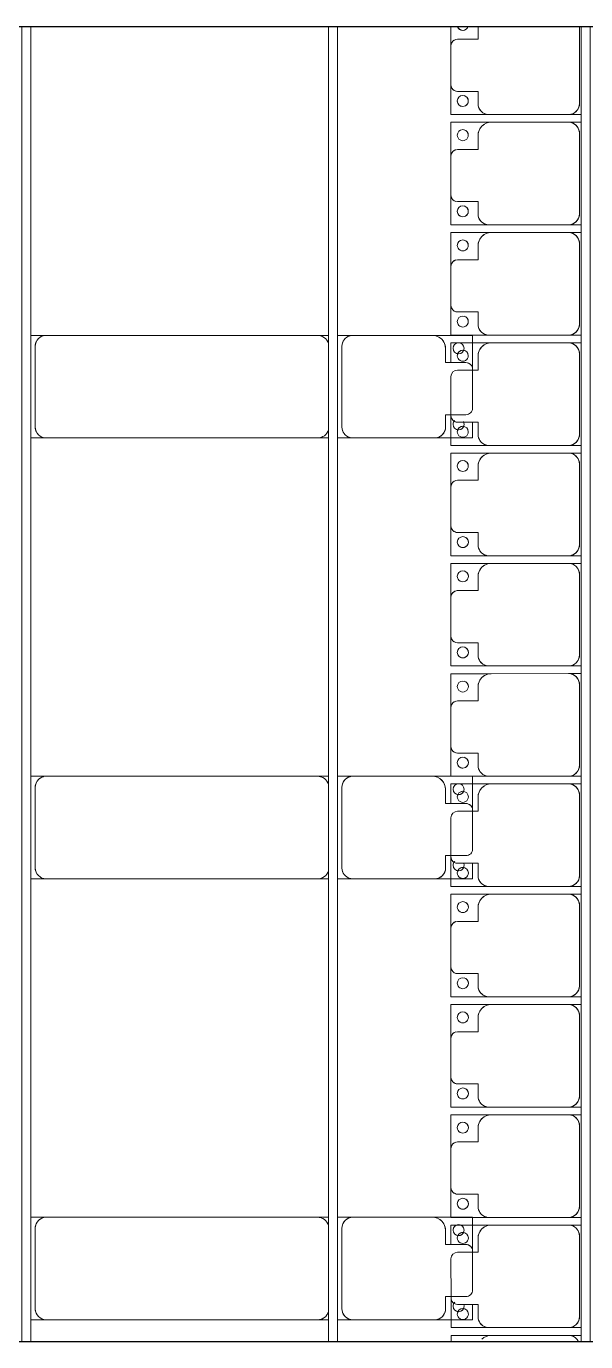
# Model space of a CAD drawing. Header units: millimetres. Extents: x -248177 to 167033, y 156986 to 268923.
# Drawn here: x -171373 to -168838, y 184419 to 190383 of the extents above; entities that cross this region are included whole.
import ezdxf

# ---------------------------------------------------------------- set-up
doc = ezdxf.new("R2010")
doc.units = ezdxf.units.MM
for name, color, linetype, lineweight in [('A-DETL-MBND', 5, 'Continuous', 9), ('A-GENM', 13, 'Continuous', 9), ('S-BEAM', 12, 'Continuous', 9)]:
    doc.layers.add(name, color=color, linetype=linetype, lineweight=lineweight)

# ---------------------------------------------------------------- blocks, each defined once
blk = doc.blocks.new('Dải phao đi lại kèm đỡ invester - DẢI PHAO ĐI LẠI-18009-BỐ TRÍ KHUNG KẾT CẤU BÈ PIN 02')
at = {"layer": 'A-DETL-MBND', "color": 8}
for p, q in [((44173.4, -729.7), (43826.3, -729.7)), ((44223.4, -721.8), (44223.4, -779.7)), ((44223.4, -721.8), (44223.4, -779.7)), ((44258.4, -779.7), (44258.4, -721.8)), ((44258.4, -779.7), (44258.4, -721.8)), ((44673.4, -729.7), (44308.4, -729.7)), ((44723.4, -721.8), (44723.4, -779.7)), ((44723.4, -721.8), (44723.4, -779.7)), ((44758.4, -779.7), (44758.4, -721.8)), ((44758.4, -779.7), (44758.4, -721.8)), ((45173.4, -729.7), (44808.4, -729.7)), ((45223.4, -721.8), (45223.4, -779.7)), ((45223.4, -721.8), (45223.4, -779.7)), ((45258.4, -779.7), (45258.4, -721.8)), ((45258.4, -779.7), (45258.4, -721.8)), ((45673.4, -729.7), (45308.4, -729.7)), ((45723.4, -721.8), (45723.4, -779.7)), ((45723.4, -721.8), (45723.4, -779.7)), ((45758.4, -779.7), (45758.4, -721.8)), ((45758.4, -779.7), (45758.4, -721.8)), ((46173.4, -729.7), (45808.4, -729.7)), ((46223.4, -721.8), (46223.4, -779.7)), ((46223.4, -721.8), (46223.4, -779.7)), ((46258.4, -779.7), (46258.4, -721.8)), ((46258.4, -779.7), (46258.4, -721.8)), ((46673.4, -729.7), (46308.4, -729.7)), ((46723.4, -721.8), (46723.4, -779.7)), ((46723.4, -721.8), (46723.4, -779.7)), ((46758.4, -779.7), (46758.4, -721.8)), ((46758.4, -779.7), (46758.4, -721.8)), ((47173.4, -729.7), (46808.4, -729.7)), ((47223.4, -721.8), (47223.4, -779.7)), ((47223.4, -721.8), (47223.4, -779.7)), ((47258.4, -779.7), (47258.4, -721.8)), ((47258.4, -779.7), (47258.4, -721.8)), ((47673.4, -729.7), (47308.4, -729.7)), ((47723.4, -721.8), (47723.4, -779.7)), ((47723.4, -721.8), (47723.4, -779.7)), ((47758.4, -779.7), (47758.4, -721.8)), ((47758.4, -779.7), (47758.4, -721.8)), ((48173.4, -729.7), (47808.4, -729.7)), ((48223.4, -721.8), (48223.4, -779.7)), ((48223.4, -721.8), (48223.4, -779.7)), ((48258.4, -779.7), (48258.4, -721.8)), ((48258.4, -779.7), (48258.4, -721.8)), ((48673.4, -729.7), (48308.4, -729.7)), ((48723.4, -721.8), (48723.4, -779.7)), ((48723.4, -721.8), (48723.4, -779.7)), ((48758.4, -779.7), (48758.4, -721.8)), ((48758.4, -779.7), (48758.4, -721.8)), ((49173.4, -729.7), (48808.4, -729.7)), ((49223.4, -721.8), (49223.4, -779.7)), ((49223.4, -721.8), (49223.4, -779.7)), ((49258.4, -779.7), (49258.4, -721.8)), ((49258.4, -779.7), (49258.4, -721.8)), ((49673.4, -729.7), (49308.4, -729.7)), ((49723.4, -721.8), (49723.4, -779.7)), ((49723.4, -721.8), (49723.4, -779.7)), ((49758.4, -779.7), (49758.4, -721.8)), ((49758.4, -779.7), (49758.4, -721.8)), ((44223.4, -1139.7), (44223.4, -779.7)), ((44258.4, -779.7), (44258.4, -1129.7)), ((44723.4, -1139.7), (44723.4, -779.7)), ((44758.4, -779.7), (44758.4, -1129.7)), ((45223.4, -1139.7), (45223.4, -779.7)), ((45258.4, -779.7), (45258.4, -1129.7)), ((45723.4, -1139.7), (45723.4, -779.7)), ((45758.4, -779.7), (45758.4, -1129.7)), ((46223.4, -1139.7), (46223.4, -779.7)), ((46258.4, -779.7), (46258.4, -1129.7)), ((46723.4, -1139.7), (46723.4, -779.7)), ((46758.4, -779.7), (46758.4, -1129.7)), ((47223.4, -1139.7), (47223.4, -779.7)), ((47258.4, -779.7), (47258.4, -1129.7)), ((47723.4, -1139.7), (47723.4, -779.7)), ((47758.4, -779.7), (47758.4, -1129.7)), ((48223.4, -1139.7), (48223.4, -779.7)), ((48258.4, -779.7), (48258.4, -1129.7)), ((48723.4, -1139.7), (48723.4, -779.7)), ((48758.4, -779.7), (48758.4, -1129.7)), ((49223.4, -1139.7), (49223.4, -779.7)), ((49258.4, -779.7), (49258.4, -1129.7)), ((49723.4, -1139.7), (49723.4, -779.7)), ((49758.4, -779.7), (49758.4, -1129.7)), ((44258.4, -1312.2), (44258.4, -1129.7)), ((44258.4, -1129.7), (44258.4, -1312.2)), ((44758.4, -1312.2), (44758.4, -1129.7)), ((44758.4, -1129.7), (44758.4, -1312.2)), ((45258.4, -1312.2), (45258.4, -1129.7)), ((45258.4, -1129.7), (45258.4, -1216.6)), ((45758.4, -1312.2), (45758.4, -1129.7)), ((45758.4, -1129.7), (45758.4, -1312.2)), ((46258.4, -1312.2), (46258.4, -1129.7)), ((46258.4, -1129.7), (46258.4, -1312.2)), ((46758.4, -1312.2), (46758.4, -1129.7)), ((46758.4, -1129.7), (46758.4, -1312.2)), ((47258.4, -1312.2), (47258.4, -1129.7)), ((47258.4, -1129.7), (47258.4, -1216.6)), ((47758.4, -1312.2), (47758.4, -1129.7)), ((47758.4, -1129.7), (47758.4, -1312.2)), ((48258.4, -1312.2), (48258.4, -1129.7)), ((48258.4, -1129.7), (48258.4, -1312.2)), ((48758.4, -1312.2), (48758.4, -1129.7)), ((48758.4, -1129.7), (48758.4, -1312.2)), ((49258.4, -1312.2), (49258.4, -1129.7)), ((49258.4, -1129.7), (49258.4, -1216.7)), ((49758.4, -1312.2), (49758.4, -1129.7)), ((49758.4, -1129.7), (49758.4, -1312.2)), ((43826.3, -1189.7), (43881.8, -1189.7)), ((43881.8, -1189.7), (43881.8, -1282.2)), ((44118.2, -1282.2), (44118.2, -1189.7)), ((44118.2, -1189.7), (44173.4, -1189.7)), ((44223.4, -1139.7), (44223.4, -1312.2)), ((44223.4, -1312.2), (44223.4, -1139.7)), ((44318.4, -1189.7), (44381.8, -1189.7)), ((44381.8, -1189.7), (44381.8, -1282.2)), ((44618.2, -1282.2), (44618.2, -1189.7)), ((44618.2, -1189.7), (44673.4, -1189.7)), ((44723.4, -1139.7), (44723.4, -1312.2)), ((44723.4, -1312.2), (44723.4, -1139.7)), ((44818.4, -1189.7), (44881.8, -1189.7)), ((44881.8, -1189.7), (44881.8, -1282.2)), ((45118.2, -1282.2), (45118.2, -1189.7)), ((45118.2, -1189.7), (45173.4, -1189.7)), ((45223.4, -1139.7), (45223.4, -1312.2)), ((45223.4, -1312.2), (45223.4, -1139.7)), ((45318.4, -1189.7), (45381.8, -1189.7)), ((45381.8, -1189.7), (45381.8, -1282.2)), ((45618.2, -1282.2), (45618.2, -1189.7)), ((45618.2, -1189.7), (45673.4, -1189.7)), ((45723.4, -1139.7), (45723.4, -1312.2)), ((45723.4, -1312.2), (45723.4, -1139.7)), ((45818.4, -1189.7), (45881.8, -1189.7)), ((45881.8, -1189.7), (45881.8, -1282.2)), ((46118.2, -1282.2), (46118.2, -1189.7)), ((46118.2, -1189.7), (46173.4, -1189.7)), ((46223.4, -1139.7), (46223.4, -1312.2)), ((46223.4, -1312.2), (46223.4, -1139.7)), ((46318.4, -1189.7), (46381.8, -1189.7)), ((46381.8, -1189.7), (46381.8, -1282.2)), ((46618.2, -1282.2), (46618.2, -1189.7)), ((46618.2, -1189.7), (46673.4, -1189.7)), ((46723.4, -1139.7), (46723.4, -1312.2)), ((46723.4, -1312.2), (46723.4, -1139.7)), ((46818.4, -1189.7), (46881.8, -1189.7)), ((46881.8, -1189.7), (46881.8, -1282.2)), ((47118.2, -1282.2), (47118.2, -1189.7)), ((47118.2, -1189.7), (47173.4, -1189.7)), ((47223.4, -1139.7), (47223.4, -1312.2)), ((47223.4, -1312.2), (47223.4, -1139.7)), ((47318.4, -1189.7), (47381.8, -1189.7)), ((47381.8, -1189.7), (47381.8, -1282.2)), ((47618.2, -1282.2), (47618.2, -1189.7)), ((47618.2, -1189.7), (47673.4, -1189.7)), ((47723.4, -1139.7), (47723.4, -1312.2)), ((47723.4, -1312.2), (47723.4, -1139.7)), ((47818.4, -1189.7), (47881.8, -1189.7)), ((47881.8, -1189.7), (47881.8, -1282.2)), ((48118.2, -1282.2), (48118.2, -1189.7)), ((48118.2, -1189.7), (48173.4, -1189.7)), ((48223.4, -1139.7), (48223.4, -1312.2)), ((48223.4, -1312.2), (48223.4, -1139.7)), ((48318.4, -1189.7), (48381.8, -1189.7)), ((48381.8, -1189.7), (48381.8, -1282.2)), ((48618.2, -1282.2), (48618.2, -1189.7)), ((48618.2, -1189.7), (48673.4, -1189.7)), ((48723.4, -1139.7), (48723.4, -1312.2)), ((48723.4, -1312.2), (48723.4, -1139.7)), ((48818.4, -1189.7), (48881.8, -1189.7)), ((48881.8, -1189.7), (48881.8, -1282.2)), ((49118.2, -1282.2), (49118.2, -1189.7)), ((49118.2, -1189.7), (49173.4, -1189.7)), ((49223.4, -1139.7), (49223.4, -1312.2)), ((49223.4, -1215.1), (49223.4, -1139.7)), ((49318.4, -1189.7), (49381.8, -1189.7)), ((49381.8, -1189.7), (49381.8, -1282.2)), ((49618.2, -1282.2), (49618.2, -1189.7)), ((49618.2, -1189.7), (49673.4, -1189.7)), ((49723.4, -1139.7), (49723.4, -1312.2)), ((49723.4, -1312.2), (49723.4, -1139.7)), ((45258.4, -1236.6), (45258.4, -1300.4)), ((47258.4, -1237.2), (47258.4, -1297.6)), ((49223.4, -1312.2), (49223.4, -1248)), ((49258.4, -1237.7), (49258.4, -1294.9)), ((49258.4, -1301.2), (49258.4, -1312.2)), ((43911.8, -1312.2), (43826.3, -1312.2)), ((43826.3, -1312.2), (43911.8, -1312.2)), ((43911.8, -1312.2), (44088.2, -1312.2)), ((44223.4, -1312.2), (44088.2, -1312.2)), ((44088.2, -1312.2), (44223.4, -1312.2)), ((44411.8, -1312.2), (44258.4, -1312.2)), ((44258.4, -1312.2), (44411.8, -1312.2)), ((44411.8, -1312.2), (44588.2, -1312.2)), ((44723.4, -1312.2), (44588.2, -1312.2)), ((44588.2, -1312.2), (44723.4, -1312.2)), ((44911.8, -1312.2), (44758.4, -1312.2)), ((44758.4, -1312.2), (44911.8, -1312.2)), ((44911.8, -1312.2), (45088.2, -1312.2)), ((45223.4, -1312.2), (45088.2, -1312.2)), ((45088.2, -1312.2), (45223.4, -1312.2)), ((45348, -1312.2), (45258.4, -1312.2)), ((45279, -1312.2), (45291.9, -1312.2)), ((45313.3, -1312.2), (45328.8, -1312.2)), ((45411.8, -1312.2), (45588.2, -1312.2)), ((45723.4, -1312.2), (45588.2, -1312.2)), ((45593.6, -1312.2), (45610.8, -1312.2)), ((45626.9, -1312.2), (45640.3, -1312.2)), ((45688.6, -1312.2), (45723.4, -1312.2)), ((45911.8, -1312.2), (45758.4, -1312.2)), ((45758.4, -1312.2), (45911.8, -1312.2)), ((45911.8, -1312.2), (46088.2, -1312.2)), ((46223.4, -1312.2), (46088.2, -1312.2)), ((46088.2, -1312.2), (46223.4, -1312.2)), ((46411.8, -1312.2), (46258.4, -1312.2)), ((46258.4, -1312.2), (46411.8, -1312.2)), ((46411.8, -1312.2), (46588.2, -1312.2)), ((46723.4, -1312.2), (46588.2, -1312.2)), ((46588.2, -1312.2), (46723.4, -1312.2)), ((46911.8, -1312.2), (46758.4, -1312.2)), ((46758.4, -1312.2), (46911.8, -1312.2)), ((46911.8, -1312.2), (47088.2, -1312.2)), ((47223.4, -1312.2), (47088.2, -1312.2)), ((47088.2, -1312.2), (47223.4, -1312.2)), ((47347.2, -1312.2), (47258.4, -1312.2)), ((47279.5, -1312.2), (47291.1, -1312.2)), ((47312.5, -1312.2), (47328, -1312.2)), ((47411.8, -1312.2), (47588.2, -1312.2)), ((47723.4, -1312.2), (47588.2, -1312.2)), ((47592.8, -1312.2), (47610, -1312.2)), ((47626, -1312.2), (47639.4, -1312.2)), ((47687.8, -1312.2), (47723.4, -1312.2)), ((47911.8, -1312.2), (47758.4, -1312.2)), ((47758.4, -1312.2), (47911.8, -1312.2)), ((47911.8, -1312.2), (48088.2, -1312.2)), ((48223.4, -1312.2), (48088.2, -1312.2)), ((48088.2, -1312.2), (48223.4, -1312.2)), ((48411.8, -1312.2), (48258.4, -1312.2)), ((48258.4, -1312.2), (48411.8, -1312.2)), ((48411.8, -1312.2), (48588.2, -1312.2)), ((48723.4, -1312.2), (48588.2, -1312.2)), ((48588.2, -1312.2), (48723.4, -1312.2)), ((48911.8, -1312.2), (48758.4, -1312.2)), ((48758.4, -1312.2), (48911.8, -1312.2)), ((48911.8, -1312.2), (49088.2, -1312.2)), ((49223.4, -1312.2), (49088.2, -1312.2)), ((49088.2, -1312.2), (49223.4, -1312.2)), ((49346.4, -1312.2), (49258.4, -1312.2)), ((49277.3, -1312.2), (49290.2, -1312.2)), ((49311.7, -1312.2), (49327.2, -1312.2)), ((49411.8, -1312.2), (49588.2, -1312.2)), ((49723.4, -1312.2), (49588.2, -1312.2)), ((49592, -1312.2), (49609.1, -1312.2)), ((49625.2, -1312.2), (49638.6, -1312.2)), ((49687, -1312.2), (49723.4, -1312.2)), ((49786.3, -1312.2), (49758.4, -1312.2)), ((49758.4, -1312.2), (49786.3, -1312.2))]:
    blk.add_line(p, q, dxfattribs=at)
for centre, radius, start, end in [((44173.4, -779.7), 50, 0, 90), ((44173.4, -779.7), 50, 15, 90), ((44308.4, -779.7), 50, 90, 180), ((44308.4, -779.7), 50, 90, 165), ((44673.4, -779.7), 50, 0, 90), ((44673.4, -779.7), 50, 15, 90), ((44808.4, -779.7), 50, 90, 180), ((44808.4, -779.7), 50, 90, 165), ((45173.4, -779.7), 50, 0, 90), ((45173.4, -779.7), 50, 15, 90), ((45308.4, -779.7), 50, 90, 180), ((45308.4, -779.7), 50, 90, 165), ((45673.4, -779.7), 50, 0, 90), ((45673.4, -779.7), 50, 15, 90), ((45808.4, -779.7), 50, 90, 180), ((45808.4, -779.7), 50, 90, 165), ((46173.4, -779.7), 50, 0, 90), ((46173.4, -779.7), 50, 15, 90), ((46308.4, -779.7), 50, 90, 180), ((46308.4, -779.7), 50, 90, 165), ((46673.4, -779.7), 50, 0, 90), ((46673.4, -779.7), 50, 15, 90), ((46808.4, -779.7), 50, 90, 180), ((46808.4, -779.7), 50, 90, 165), ((47173.4, -779.7), 50, 0, 90), ((47173.4, -779.7), 50, 15, 90), ((47308.4, -779.7), 50, 90, 180), ((47308.4, -779.7), 50, 90, 165), ((47673.4, -779.7), 50, 360, 90), ((47673.4, -779.7), 50, 15, 90), ((47808.4, -779.7), 50, 90, 180), ((47808.4, -779.7), 50, 90, 165), ((48173.4, -779.7), 50, 0, 90), ((48173.4, -779.7), 50, 15, 85.83515), ((48308.4, -779.7), 50, 90, 180), ((48308.4, -779.7), 50, 90, 165), ((48673.4, -779.7), 50, 0, 90), ((48673.4, -779.7), 50, 15, 90), ((48808.4, -779.7), 50, 90, 180), ((48808.4, -779.7), 50, 90, 165), ((49173.4, -779.7), 50, 0, 90), ((49173.4, -779.7), 50, 15, 90), ((49308.4, -779.7), 50, 90, 180), ((49308.4, -779.7), 50, 90, 165), ((49673.4, -779.7), 50, 360, 90), ((49673.4, -779.7), 50, 15, 90), ((49808.4, -779.7), 50, 120, 180), ((49808.4, -779.7), 50, 120, 165), ((44318.4, -1129.7), 60, 180, 270), ((44818.4, -1129.7), 60, 180, 270), ((45318.4, -1129.7), 60, 180, 270), ((45818.4, -1129.7), 60, 180, 270), ((46318.4, -1129.7), 60, 180, 270), ((46818.4, -1129.7), 60, 180, 270), ((47318.4, -1129.7), 60, 180, 270), ((47818.4, -1129.7), 60, 180, 270), ((48318.4, -1129.7), 60, 180, 270), ((48818.4, -1129.7), 60, 180, 270), ((49318.4, -1129.7), 60, 180, 270), ((49818.4, -1129.7), 60, 180, 225), ((44173.4, -1139.7), 50, 270, 0), ((44173.4, -1139.7), 50, 270, 345), ((44318.4, -1129.7), 60, 210, 270), ((44673.4, -1139.7), 50, 270, 360), ((44673.4, -1139.7), 50, 270, 345), ((44818.4, -1129.7), 60, 210, 270), ((45173.4, -1139.7), 50, 270, 360), ((45173.4, -1139.7), 50, 270, 345), ((45318.4, -1129.7), 60, 210, 270), ((45673.4, -1139.7), 50, 270, 360), ((45673.4, -1139.7), 50, 270, 345), ((45818.4, -1129.7), 60, 210, 270), ((46173.4, -1139.7), 50, 270, 360), ((46173.4, -1139.7), 50, 270, 345), ((46318.4, -1129.7), 60, 210, 270), ((46673.4, -1139.7), 50, 270, 360), ((46673.4, -1139.7), 50, 270, 345), ((46818.4, -1129.7), 60, 210, 270), ((47173.4, -1139.7), 50, 270, 360), ((47173.4, -1139.7), 50, 270, 345), ((47318.4, -1129.7), 60, 210, 270), ((47673.4, -1139.7), 50, 270, 360), ((47673.4, -1139.7), 50, 270, 345), ((47818.4, -1129.7), 60, 210, 270), ((48173.4, -1139.7), 50, 270, 360), ((48173.4, -1139.7), 50, 274.1578, 345), ((48318.4, -1129.7), 60, 210, 270), ((48673.4, -1139.7), 50, 270, 360), ((48673.4, -1139.7), 50, 270, 345), ((48818.4, -1129.7), 60, 210, 270), ((49173.4, -1139.7), 50, 270, 0), ((49173.4, -1139.7), 50, 270, 345), ((49318.4, -1129.7), 60, 210, 270), ((49673.4, -1139.7), 50, 270, 360), ((49673.4, -1139.7), 50, 270, 345), ((49818.4, -1129.7), 60, 210, 225), ((43816.8, -1258.6), 25, 285, 75), ((43816.8, -1258.6), 25, 60, 75), ((43816.8, -1258.6), 25, 285, 30), ((44161.8, -1258.6), 25, 90, 270), ((44161.8, -1258.6), 25, 90, 165), ((44161.8, -1258.6), 25, 270, 90), ((44161.8, -1258.6), 25, 15, 90), ((44316.8, -1258.6), 25, 90, 270), ((44316.8, -1258.6), 25, 90, 165), ((44316.8, -1258.6), 25, 270, 90), ((44316.8, -1258.6), 25, 60, 90), ((44316.8, -1258.6), 25, 270, 30), ((44661.8, -1258.6), 25, 90, 270), ((44661.8, -1258.6), 25, 90, 165), ((44661.8, -1258.6), 25, 270, 90), ((44661.8, -1258.6), 25, 15, 90), ((44816.8, -1258.6), 25, 90, 270), ((44816.8, -1258.6), 25, 90, 165), ((44816.8, -1258.6), 25, 270, 90), ((44816.8, -1258.6), 25, 60, 90), ((44816.8, -1258.6), 25, 270, 30), ((45161.8, -1258.6), 25, 90, 270), ((45161.8, -1258.6), 25, 90, 165), ((45161.8, -1258.6), 25, 270, 90), ((45161.8, -1258.6), 25, 15, 90), ((45316.8, -1258.6), 25, 90, 270), ((45316.8, -1258.6), 25, 270, 90), ((45316.8, -1258.6), 25, 15, 30), ((45661.8, -1258.6), 25, 90, 270), ((45661.8, -1258.6), 25, 150, 165), ((45661.8, -1258.6), 25, 270, 90), ((45661.8, -1258.6), 25, 60, 90), ((45816.8, -1258.6), 25, 90, 270), ((45816.8, -1258.6), 25, 90, 165), ((45816.8, -1258.6), 25, 270, 90), ((45816.8, -1258.6), 25, 60, 90), ((45816.8, -1258.6), 25, 270, 30), ((46161.8, -1258.6), 25, 90, 270), ((46161.8, -1258.6), 25, 90, 165), ((46161.8, -1258.6), 25, 270, 90), ((46161.8, -1258.6), 25, 15, 90), ((46316.8, -1258.6), 25, 90, 270), ((46316.8, -1258.6), 25, 90, 165), ((46316.8, -1258.6), 25, 270, 90), ((46316.8, -1258.6), 25, 60, 90), ((46316.8, -1258.6), 25, 270, 30), ((46661.8, -1258.6), 25, 90, 270), ((46661.8, -1258.6), 25, 90, 165), ((46661.8, -1258.6), 25, 270, 90), ((46661.8, -1258.6), 25, 15, 90), ((46816.8, -1258.6), 25, 90, 270), ((46816.8, -1258.6), 25, 90, 165), ((46816.8, -1258.6), 25, 270, 90), ((46816.8, -1258.6), 25, 60, 90), ((46816.8, -1258.6), 25, 270, 30), ((47161.8, -1258.6), 25, 90, 270), ((47161.8, -1258.6), 25, 90, 165), ((47161.8, -1258.6), 25, 270, 90), ((47161.8, -1258.6), 25, 15, 90), ((47316.8, -1258.6), 25, 90, 270), ((47316.8, -1258.6), 25, 270, 90), ((47661.8, -1258.6), 25, 90, 270), ((47661.8, -1258.6), 25, 150, 165), ((47661.8, -1258.6), 25, 270, 90), ((47661.8, -1258.6), 25, 60, 90), ((47816.8, -1258.6), 25, 90, 270), ((47816.8, -1258.6), 25, 90, 165), ((47816.8, -1258.6), 25, 270, 90), ((47816.8, -1258.6), 25, 60, 90), ((47816.8, -1258.6), 25, 270, 30), ((48161.8, -1258.6), 25, 90, 270), ((48161.8, -1258.6), 25, 90, 165), ((48161.8, -1258.6), 25, 270, 90), ((48161.8, -1258.6), 25, 15, 90), ((48316.8, -1258.6), 25, 90, 270), ((48316.8, -1258.6), 25, 90, 165), ((48316.8, -1258.6), 25, 270, 90), ((48316.8, -1258.6), 25, 60, 90), ((48316.8, -1258.6), 25, 270, 30), ((48661.8, -1258.6), 25, 90, 270), ((48661.8, -1258.6), 25, 90, 165), ((48661.8, -1258.6), 25, 270, 90), ((48661.8, -1258.6), 25, 15, 90), ((48816.8, -1258.6), 25, 90, 270), ((48816.8, -1258.6), 25, 90, 165), ((48816.8, -1258.6), 25, 270, 90), ((48816.8, -1258.6), 25, 60, 90), ((48816.8, -1258.6), 25, 270, 30), ((49161.8, -1258.6), 25, 90, 270), ((49161.8, -1258.6), 25, 90, 165), ((49161.8, -1258.6), 25, 270, 90), ((49161.8, -1258.6), 25, 15, 90), ((49316.8, -1258.6), 25, 90, 270), ((49316.8, -1258.6), 25, 270, 90), ((49661.8, -1258.6), 25, 90, 270), ((49661.8, -1258.6), 25, 150, 165), ((49661.8, -1258.6), 25, 270, 90), ((49661.8, -1258.6), 25, 60, 90), ((43911.8, -1282.2), 30, 180, 270), ((43911.8, -1282.2), 30, 195, 225), ((43911.8, -1282.2), 30, 195, 255), ((43911.8, -1282.2), 30, 195, 225), ((44088.2, -1282.2), 30, 270, 0), ((44088.2, -1282.2), 30, 285, 345), ((44088.2, -1282.2), 30, 285, 300), ((44088.2, -1282.2), 30, 285, 300), ((44088.2, -1282.2), 30, 315, 345), ((44088.2, -1282.2), 30, 315, 345), ((44161.8, -1258.6), 25, 180, 270), ((44161.8, -1258.6), 25, 270, 360), ((44316.8, -1258.6), 25, 180, 270), ((44411.8, -1282.2), 30, 180, 270), ((44411.8, -1282.2), 30, 195, 225), ((44411.8, -1282.2), 30, 195, 255), ((44411.8, -1282.2), 30, 195, 225), ((44588.2, -1282.2), 30, 270, 360), ((44588.2, -1282.2), 30, 285, 345), ((44588.2, -1282.2), 30, 285, 300), ((44588.2, -1282.2), 30, 285, 300), ((44588.2, -1282.2), 30, 315, 345), ((44588.2, -1282.2), 30, 315, 345), ((44661.8, -1258.6), 25, 180, 270), ((44661.8, -1258.6), 25, 270, 360), ((44816.8, -1258.6), 25, 180, 270), ((44911.8, -1282.2), 30, 180, 270), ((44911.8, -1282.2), 30, 195, 225), ((44911.8, -1282.2), 30, 195, 255), ((44911.8, -1282.2), 30, 195, 225), ((45088.2, -1282.2), 30, 270, 0), ((45088.2, -1282.2), 30, 285, 345), ((45088.2, -1282.2), 30, 285, 300), ((45088.2, -1282.2), 30, 285, 300), ((45088.2, -1282.2), 30, 315, 345), ((45088.2, -1282.2), 30, 315, 345), ((45161.8, -1258.6), 25, 180, 270), ((45161.8, -1258.6), 25, 270, 0), ((45316.8, -1258.6), 25, 180, 255), ((45411.8, -1282.2), 30, 180, 270), ((45588.2, -1282.2), 30, 270, 0), ((45588.2, -1282.2), 30, 285, 345), ((45588.2, -1282.2), 30, 285, 300), ((45588.2, -1282.2), 30, 285, 300), ((45588.2, -1282.2), 30, 315, 345), ((45588.2, -1282.2), 30, 315, 345), ((45661.8, -1258.6), 25, 180, 255), ((45816.8, -1258.6), 25, 180, 270), ((45911.8, -1282.2), 30, 180, 270), ((45911.8, -1282.2), 30, 195, 225), ((45911.8, -1282.2), 30, 195, 255), ((45911.8, -1282.2), 30, 195, 225), ((46088.2, -1282.2), 30, 270, 0), ((46088.2, -1282.2), 30, 285, 345), ((46088.2, -1282.2), 30, 285, 300), ((46088.2, -1282.2), 30, 285, 300), ((46088.2, -1282.2), 30, 315, 345), ((46088.2, -1282.2), 30, 315, 345), ((46161.8, -1258.6), 25, 180, 270), ((46161.8, -1258.6), 25, 270, 360), ((46316.8, -1258.6), 25, 180, 270), ((46411.8, -1282.2), 30, 180, 270), ((46411.8, -1282.2), 30, 182.91018, 225), ((46411.8, -1282.2), 30, 182.91018, 255), ((46411.8, -1282.2), 30, 182.91018, 225), ((46588.2, -1282.2), 30, 270, 360), ((46588.2, -1282.2), 30, 285, 345), ((46588.2, -1282.2), 30, 285, 300), ((46588.2, -1282.2), 30, 285, 300), ((46588.2, -1282.2), 30, 315, 345), ((46588.2, -1282.2), 30, 315, 345), ((46661.8, -1258.6), 25, 180, 270), ((46661.8, -1258.6), 25, 270, 0), ((46816.8, -1258.6), 25, 180, 270), ((46911.8, -1282.2), 30, 180, 270), ((46911.8, -1282.2), 30, 195, 225), ((46911.8, -1282.2), 30, 195, 255), ((46911.8, -1282.2), 30, 195, 225), ((47088.2, -1282.2), 30, 270, 0), ((47088.2, -1282.2), 30, 285, 345), ((47088.2, -1282.2), 30, 285, 300), ((47088.2, -1282.2), 30, 285, 300), ((47088.2, -1282.2), 30, 315, 345), ((47088.2, -1282.2), 30, 315, 345), ((47161.8, -1258.6), 25, 180, 270), ((47161.8, -1258.6), 25, 270, 0), ((47316.8, -1258.6), 25, 180, 240), ((47411.8, -1282.2), 30, 180, 270), ((47588.2, -1282.2), 30, 270, 0), ((47588.2, -1282.2), 30, 285, 345), ((47588.2, -1282.2), 30, 285, 300), ((47588.2, -1282.2), 30, 285, 300), ((47588.2, -1282.2), 30, 315, 345), ((47588.2, -1282.2), 30, 315, 345), ((47661.8, -1258.6), 25, 180, 240), ((47816.8, -1258.6), 25, 180, 270), ((47911.8, -1282.2), 30, 180, 270), ((47911.8, -1282.2), 30, 195, 225), ((47911.8, -1282.2), 30, 195, 255), ((47911.8, -1282.2), 30, 195, 225), ((48088.2, -1282.2), 30, 270, 0), ((48088.2, -1282.2), 30, 285, 345), ((48088.2, -1282.2), 30, 285, 300), ((48088.2, -1282.2), 30, 285, 300), ((48088.2, -1282.2), 30, 315, 345), ((48088.2, -1282.2), 30, 315, 345), ((48161.8, -1258.6), 25, 180, 270), ((48161.8, -1258.6), 25, 270, 0), ((48316.8, -1258.6), 25, 180, 270), ((48411.8, -1282.2), 30, 180, 270), ((48411.8, -1282.2), 30, 195, 225), ((48411.8, -1282.2), 30, 195, 255), ((48411.8, -1282.2), 30, 195, 225), ((48588.2, -1282.2), 30, 270, 0), ((48588.2, -1282.2), 30, 285, 345), ((48588.2, -1282.2), 30, 285, 300), ((48588.2, -1282.2), 30, 285, 300), ((48588.2, -1282.2), 30, 315, 345), ((48588.2, -1282.2), 30, 315, 345), ((48661.8, -1258.6), 25, 180, 270), ((48661.8, -1258.6), 25, 270, 0), ((48816.8, -1258.6), 25, 180, 270), ((48911.8, -1282.2), 30, 180, 270), ((48911.8, -1282.2), 30, 195, 225), ((48911.8, -1282.2), 30, 195, 255), ((48911.8, -1282.2), 30, 195, 225), ((49088.2, -1282.2), 30, 270, 0), ((49088.2, -1282.2), 30, 285, 345), ((49088.2, -1282.2), 30, 285, 300), ((49088.2, -1282.2), 30, 285, 300), ((49088.2, -1282.2), 30, 315, 345), ((49088.2, -1282.2), 30, 315, 345), ((49161.8, -1258.6), 25, 180, 270), ((49161.8, -1258.6), 25, 270, 360), ((49316.8, -1258.6), 25, 180, 240), ((49411.8, -1282.2), 30, 180, 270), ((49588.2, -1282.2), 30, 270, 0), ((49588.2, -1282.2), 30, 285, 345), ((49588.2, -1282.2), 30, 285, 300), ((49588.2, -1282.2), 30, 285, 300), ((49588.2, -1282.2), 30, 315, 345), ((49588.2, -1282.2), 30, 315, 345), ((49661.8, -1258.6), 25, 180, 240)]:
    blk.add_arc(centre, radius, start, end, dxfattribs=at)
blk = doc.blocks.new('Dai phao do pin - DẢI PHAO ĐỠ PIN-15978-BỐ TRÍ KHUNG KẾT CẤU BÈ PIN 02')
at = {"layer": 'A-DETL-MBND', "color": 8}
for p, q in [((67079.7, 241.6), (67149.7, 241.6)), ((67079.7, 241.6), (67149.7, 241.6)), ((68380.3, 241.6), (67149.7, 241.6)), ((68380.3, 241.6), (68429.7, 241.6)), ((68380.3, 241.6), (68429.7, 241.6)), ((68469.7, 241.6), (68539.7, 241.6)), ((68469.7, 241.6), (68539.7, 241.6)), ((68899.7, 241.6), (68539.7, 241.6)), ((68899.7, 241.6), (69082.2, 241.6)), ((68985, 241.6), (68899.7, 241.6)), ((69082.2, 241.6), (69023, 241.6)), ((69082.2, 241.6), (69082.2, 88.2)), ((69082.2, 205), (69082.2, 241.6)), ((67099.7, 191.6), (67099.7, -173.4)), ((68489.7, 191.6), (68489.7, -173.4)), ((68959.7, 118.2), (68959.7, 181.6)), ((69052.2, 118.2), (68959.7, 118.2)), ((69082.2, -88.2), (69082.2, 88.2)), ((68959.7, -173.4), (68959.7, -118.2)), ((68959.7, -118.2), (69052.2, -118.2)), ((69082.2, -153.6), (69082.2, -223.4)), ((69082.2, -174.1), (69082.2, -161.3)), ((67149.7, -223.4), (67079.7, -223.4)), ((67149.7, -223.4), (67079.7, -223.4)), ((67149.7, -223.4), (68380.3, -223.4)), ((68429.7, -223.4), (68380.3, -223.4)), ((68429.7, -223.4), (68380.3, -223.4)), ((68539.7, -223.4), (68469.7, -223.4)), ((68539.7, -223.4), (68469.7, -223.4)), ((68539.7, -223.4), (68909.7, -223.4)), ((69082.2, -223.4), (68909.7, -223.4)), ((68909.7, -223.4), (68987.1, -223.4)), ((69000.8, -223.4), (69041.1, -223.4)), ((69051.2, -223.4), (69063.1, -223.4)), ((69069.5, -223.4), (69081.6, -223.4))]:
    blk.add_line(p, q, dxfattribs=at)
for centre, radius, start, end in [((67149.7, 191.6), 50, 90, 180), ((67149.7, 191.6), 50, 105, 135), ((68380.3, 191.6), 50, 15, 90), ((68380.3, 191.6), 50, 60, 90), ((68539.7, 191.6), 50, 90, 180), ((68539.7, 191.6), 50, 105, 180), ((68899.7, 181.6), 60, 0, 90), ((67149.7, 191.6), 50, 150, 180), ((68380.3, 191.6), 50, 15, 30), ((68899.7, 181.6), 60, 0, 60), ((69018.6, 183.2), 25, 0, 180), ((69018.6, 183.2), 25, 180, 360), ((69018.6, 183.2), 25, 150, 165), ((69018.6, 183.2), 25, 75, 105), ((69018.6, 183.2), 25, 240, 330), ((69052.2, 88.2), 30, 0, 90), ((69052.2, 88.2), 30, 15, 75), ((69052.2, -88.2), 30, 270, 0), ((67149.7, -173.4), 50, 180, 270), ((67149.7, -173.4), 50, 180, 210), ((68539.7, -173.4), 50, 180, 270), ((68539.7, -173.4), 50, 180, 255), ((68909.7, -173.4), 50, 270, 0), ((68909.7, -173.4), 50, 285, 0), ((69018.6, -161.8), 25, 135, 180), ((69018.6, -161.8), 25, 180, 360), ((69018.6, -161.8), 25, 135, 150), ((69018.6, -161.8), 25, 255, 330), ((69018.6, -161.8), 25, 360, 15), ((67149.7, -173.4), 50, 240, 270), ((68380.3, -173.4), 50, 270, 345), ((68380.3, -173.4), 50, 285, 300), ((68380.3, -173.4), 50, 330, 345)]:
    blk.add_arc(centre, radius, start, end, dxfattribs=at)
blk = doc.blocks.new('Dai phao do pin - DẢI PHAO ĐỠ PIN-V13-BỐ TRÍ KHUNG KẾT CẤU BÈ PIN 02')
at = {"layer": 'A-DETL-MBND', "color": 8}
for p, q in [((67079.7, 241.6), (67149.7, 241.6)), ((67079.7, 241.6), (67149.7, 241.6)), ((68380.3, 241.6), (67149.7, 241.6)), ((68380.3, 241.6), (68429.7, 241.6)), ((68380.3, 241.6), (68429.7, 241.6)), ((68469.7, 241.6), (68539.7, 241.6)), ((68469.7, 241.6), (68539.7, 241.6)), ((68899.7, 241.6), (68539.7, 241.6)), ((68899.7, 241.6), (69082.2, 241.6)), ((69082.2, 241.6), (68899.7, 241.6)), ((69082.2, 241.6), (69082.2, 88.2)), ((69082.2, 205.8), (69082.2, 241.6)), ((67099.7, 191.6), (67099.7, -173.4)), ((68489.7, 191.6), (68489.7, -173.4)), ((68959.7, 118.2), (68959.7, 181.6)), ((69052.2, 118.2), (68959.7, 118.2)), ((69082.2, -88.2), (69082.2, 88.2)), ((68959.7, -173.4), (68959.7, -118.2)), ((68959.7, -118.2), (69052.2, -118.2)), ((69082.2, -152.8), (69082.2, -223.4)), ((69082.2, -173.3), (69082.2, -160.5)), ((67149.7, -223.4), (67079.7, -223.4)), ((67149.7, -223.4), (67079.7, -223.4)), ((67149.7, -223.4), (68380.3, -223.4)), ((68429.7, -223.4), (68380.3, -223.4)), ((68429.7, -223.4), (68380.3, -223.4)), ((68539.7, -223.4), (68469.7, -223.4)), ((68539.7, -223.4), (68469.7, -223.4)), ((68539.7, -223.4), (68909.7, -223.4)), ((69082.2, -223.4), (68909.7, -223.4)), ((68909.7, -223.4), (68987, -223.4)), ((69000.4, -223.4), (69039.8, -223.4)), ((69054.1, -223.4), (69065.5, -223.4))]:
    blk.add_line(p, q, dxfattribs=at)
for centre, radius, start, end in [((67149.7, 191.6), 50, 90, 180), ((67149.7, 191.6), 50, 105, 135), ((68380.3, 191.6), 50, 15, 90), ((68380.3, 191.6), 50, 60, 90), ((68539.7, 191.6), 50, 90, 180), ((68539.7, 191.6), 50, 105, 180), ((68899.7, 181.6), 60, 0, 90), ((67149.7, 191.6), 50, 150, 180), ((68380.3, 191.6), 50, 15, 30), ((68899.7, 181.6), 60, 4.20444, 60), ((69018.6, 183.2), 25, 0, 180), ((69018.6, 183.2), 25, 180, 360), ((69018.6, 183.2), 25, 150, 165), ((69018.6, 183.2), 25, 75, 105), ((69018.6, 183.2), 25, 240, 330), ((69052.2, 88.2), 30, 0, 90), ((69052.2, 88.2), 30, 15, 75), ((69052.2, -88.2), 30, 270, 0), ((67149.7, -173.4), 50, 180, 270), ((67149.7, -173.4), 50, 180, 210), ((68539.7, -173.4), 50, 180, 270), ((68539.7, -173.4), 50, 180, 255), ((68909.7, -173.4), 50, 270, 0), ((68909.7, -173.4), 50, 285, 0), ((69018.6, -161.8), 25, 135, 180), ((69018.6, -161.8), 25, 180, 360), ((69018.6, -161.8), 25, 135, 150), ((69018.6, -161.8), 25, 255, 330), ((69018.6, -161.8), 25, 360, 15), ((67149.7, -173.4), 50, 240, 270), ((68380.3, -173.4), 50, 270, 345), ((68380.3, -173.4), 50, 285, 300), ((68380.3, -173.4), 50, 330, 345)]:
    blk.add_arc(centre, radius, start, end, dxfattribs=at)
blk = doc.blocks.new('Dai phao do pin - DẢI PHAO ĐỠ PIN-V14-BỐ TRÍ KHUNG KẾT CẤU BÈ PIN 02')
at = {"layer": 'A-DETL-MBND', "color": 8}
for p, q in [((67079.7, 241.6), (67149.7, 241.6)), ((67079.7, 241.6), (67149.7, 241.6)), ((68380.3, 241.6), (67149.7, 241.6)), ((68380.3, 241.6), (68429.7, 241.6)), ((68380.3, 241.6), (68429.7, 241.6)), ((68469.7, 241.6), (68539.7, 241.6)), ((68469.7, 241.6), (68539.7, 241.6)), ((68899.7, 241.6), (68539.7, 241.6)), ((68899.7, 241.6), (69082.2, 241.6)), ((69082.2, 241.6), (68899.7, 241.6)), ((69082.2, 241.6), (69082.2, 88.2)), ((69082.2, 206.6), (69082.2, 241.6)), ((67099.7, 191.6), (67099.7, -173.4)), ((68489.7, 191.6), (68489.7, -173.4)), ((68959.7, 118.2), (68959.7, 181.6)), ((69052.2, 118.2), (68959.7, 118.2)), ((69082.2, -88.2), (69082.2, 88.2)), ((68959.7, -173.4), (68959.7, -118.2)), ((68959.7, -118.2), (69052.2, -118.2)), ((69082.2, -152), (69082.2, -223.4)), ((69082.2, -172.4), (69082.2, -159.7)), ((67149.7, -223.4), (67079.7, -223.4)), ((67149.7, -223.4), (67079.7, -223.4)), ((67149.7, -223.4), (68380.3, -223.4)), ((68429.7, -223.4), (68380.3, -223.4)), ((68429.7, -223.4), (68380.3, -223.4)), ((68539.7, -223.4), (68469.7, -223.4)), ((68539.7, -223.4), (68469.7, -223.4)), ((68539.7, -223.4), (68909.7, -223.4)), ((69082.2, -223.4), (68909.7, -223.4)), ((68909.7, -223.4), (68986.9, -223.4)), ((69000, -223.4), (69038.4, -223.4)), ((69056.9, -223.4), (69067.8, -223.4))]:
    blk.add_line(p, q, dxfattribs=at)
for centre, radius, start, end in [((67149.7, 191.6), 50, 90, 180), ((67149.7, 191.6), 50, 105, 135), ((68380.3, 191.6), 50, 15, 90), ((68380.3, 191.6), 50, 60, 90), ((68539.7, 191.6), 50, 90, 180), ((68539.7, 191.6), 50, 105, 180), ((68899.7, 181.6), 60, 0, 90), ((67149.7, 191.6), 50, 150, 180), ((68380.3, 191.6), 50, 15, 30), ((68899.7, 181.6), 60, 0, 60), ((69018.6, 183.2), 25, 0, 180), ((69018.6, 183.2), 25, 180, 360), ((69018.6, 183.2), 25, 150, 165), ((69018.6, 183.2), 25, 255, 330), ((69052.2, 88.2), 30, 0, 90), ((69052.2, 88.2), 30, 60, 75), ((69052.2, 88.2), 30, 15, 75), ((69052.2, 88.2), 30, 60, 75), ((69052.2, -88.2), 30, 270, 0), ((67149.7, -173.4), 50, 180, 270), ((67149.7, -173.4), 50, 180, 210), ((68539.7, -173.4), 50, 180, 270), ((68539.7, -173.4), 50, 180, 255), ((68909.7, -173.4), 50, 270, 0), ((68909.7, -173.4), 50, 285, 0), ((69018.6, -161.8), 25, 135, 180), ((69018.6, -161.8), 25, 180, 360), ((69018.6, -161.8), 25, 135, 150), ((69018.6, -161.8), 25, 255, 330), ((69018.6, -161.8), 25, 360, 30), ((67149.7, -173.4), 50, 240, 270), ((68380.3, -173.4), 50, 270, 345), ((68380.3, -173.4), 50, 285, 300), ((68380.3, -173.4), 50, 330, 345)]:
    blk.add_arc(centre, radius, start, end, dxfattribs=at)
blk = doc.blocks.new('Dầm C52 - Dầm C52-24593-BỐ TRÍ KHUNG KẾT CẤU BÈ PIN 02')
at = {"layer": 'S-BEAM', "color": 1}
for p, q in [((-28178.2, 20), (-22218.2, 20)), ((-22218.2, -20), (-28178.2, -20))]:
    blk.add_line(p, q, dxfattribs=at)
blk = doc.blocks.new('Dầm C52 - Hộp 40x60-25285-BỐ TRÍ KHUNG KẾT CẤU BÈ PIN 02')
at = {"layer": 'S-BEAM', "color": 3, "lineweight": 25}
blk.add_line((-92417.5, 20), (92417.5, 20), dxfattribs=at)
blk = doc.blocks.new('Dầm C52 - Hộp 40x60-16517-BỐ TRÍ KHUNG KẾT CẤU BÈ PIN 02')
at = {"layer": 'S-BEAM', "color": 3, "lineweight": 25}
blk.add_line((109999.4, -20), (-109999.4, -20), dxfattribs=at)
blk = doc.blocks.new('HOBANMONG_BEPIN 2_rvt-1-BỐ TRÍ KHUNG KẾT CẤU BÈ PIN 02')
at = {"layer": 'A-GENM', "lineweight": 9}
for name, p, rotation in [('Dải phao đi lại kèm đỡ invester - DẢI PHAO ĐI LẠI-18009-BỐ TRÍ KHUNG KẾT CẤU BÈ PIN 02', (-168136.4, 234206.3), 270.0007586098934), ('Dai phao do pin - DẢI PHAO ĐỠ PIN-V14-BỐ TRÍ KHUNG KẾT CẤU BÈ PIN 02', (-238432.3, 188739.1), 0.0007586094741477002), ('Dai phao do pin - DẢI PHAO ĐỠ PIN-V13-BỐ TRÍ KHUNG KẾT CẤU BÈ PIN 02', (-238432.2, 186740), 0.0007586094741477002), ('Dai phao do pin - DẢI PHAO ĐỠ PIN-15978-BỐ TRÍ KHUNG KẾT CẤU BÈ PIN 02', (-238432.2, 184740.8), 0.0007586094741477002)]:
    blk.add_blockref(name, p, dxfattribs=dict(at, rotation=rotation))
at = {"layer": 'S-BEAM', "lineweight": 9}
for name, p, rotation in [('Dầm C52 - Dầm C52-24593-BỐ TRÍ KHUNG KẾT CẤU BÈ PIN 02', (-171372.9, 212598.2), 90.00075860989138), ('Dầm C52 - Dầm C52-24593-BỐ TRÍ KHUNG KẾT CẤU BÈ PIN 02', (-169982.9, 212598.2), 90.00075860989138), ('Dầm C52 - Dầm C52-24593-BỐ TRÍ KHUNG KẾT CẤU BÈ PIN 02', (-168837.9, 212598.2), 90.00075860989138), ('Dầm C52 - Hộp 40x60-16517-BỐ TRÍ KHUNG KẾT CẤU BÈ PIN 02', (-131154.4, 190400.5), 0.0007586094741477002), ('Dầm C52 - Hộp 40x60-25285-BỐ TRÍ KHUNG KẾT CẤU BÈ PIN 02', (-148736.2, 184400.3), 0.0007586094741477002)]:
    blk.add_blockref(name, p, dxfattribs=dict(at, rotation=rotation))

msp = doc.modelspace()

# ---------------------------------------------------------------- block references
at = {"lineweight": 5}
msp.add_blockref('HOBANMONG_BEPIN 2_rvt-1-BỐ TRÍ KHUNG KẾT CẤU BÈ PIN 02', (0, 0), dxfattribs=at)

doc.saveas('drawing.dxf')
